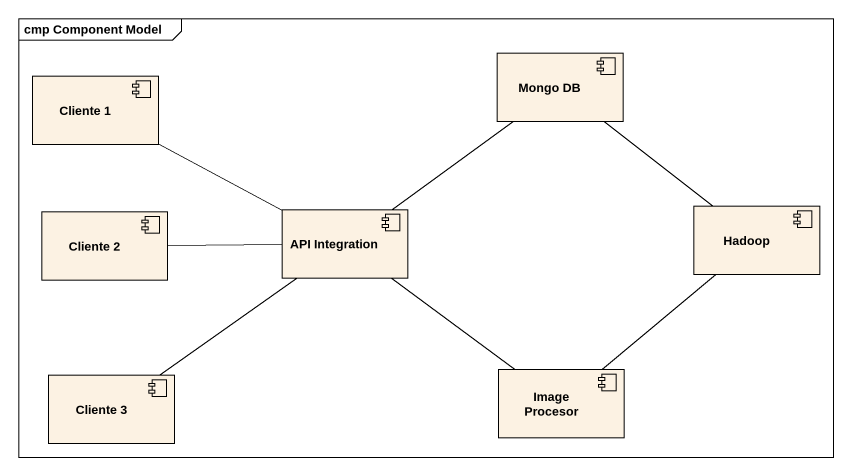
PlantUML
@startuml
mainframe cmp Component Model
component "Cliente 1" as Cliente_1
component "Mongo DB" as Mongo_DB
component "Cliente 2" as Cliente_2
component "API Integration" as API_Integration
component Hadoop
component "Cliente 3" as Cliente_3
component "Image Procesor" as Image_Procesor
Cliente_1 -right- API_Integration
Cliente_2 -right- API_Integration
API_Integration -up- Mongo_DB
Hadoop -up- Mongo_DB
Hadoop -- Image_Procesor
Cliente_3 -up- API_Integration
Image_Procesor -up- API_Integration
@enduml
